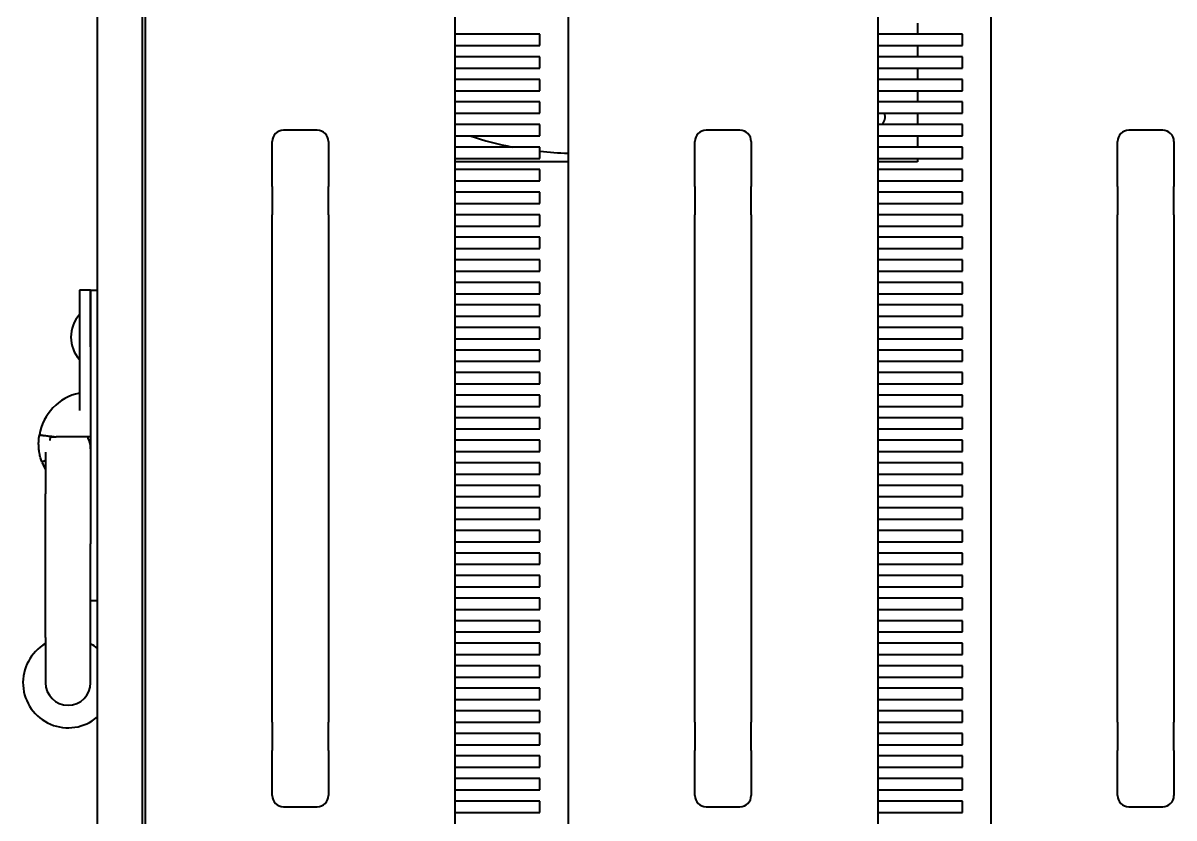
# Model space of a CAD drawing. Header units: millimetres. Extents: x 12 to 1415, y 12 to 997.
# Drawn here: x 149.4 to 353.6, y 226.5 to 367.5 of the extents above; entities that cross this region are included whole.
import ezdxf

# ---------------------------------------------------------------- set-up
doc = ezdxf.new("R2010")
doc.units = ezdxf.units.MM
doc.header["$LTSCALE"] = 1.2
doc.layers.add('가시적인 것(ISO)', color=7, linetype='Continuous', lineweight=40)

msp = doc.modelspace()

# ---------------------------------------------------------------- linework, layer by layer
at = {"layer": '가시적인 것(ISO)'}
for p, q in [((171.06, 487.88), (171.06, 89.08)), ((246.06, 487.88), (246.06, 89.08)), ((321.06, 487.88), (321.06, 89.08)), ((162.56, 96.08), (162.56, 481.88)), ((170.56, 96.08), (170.56, 481.88)), ((226.06, 107.08), (226.06, 464.88)), ((301.06, 107.08), (301.06, 464.88)), ((308.06, 367.48), (308.06, 365.48)), ((241.06, 365.48), (226.06, 365.48)), ((226.06, 363.48), (241.06, 363.48)), ((241.06, 363.48), (241.06, 365.48)), ((316.06, 365.48), (301.06, 365.48)), ((301.06, 363.48), (316.06, 363.48)), ((308.06, 363.48), (308.06, 361.48)), ((316.06, 363.48), (316.06, 365.48)), ((241.06, 361.48), (226.06, 361.48)), ((241.06, 359.48), (241.06, 361.48)), ((316.06, 361.48), (301.06, 361.48)), ((316.06, 359.48), (316.06, 361.48)), ((226.06, 359.48), (241.06, 359.48)), ((301.06, 359.48), (316.06, 359.48)), ((308.06, 359.48), (308.06, 357.48)), ((241.06, 357.48), (226.06, 357.48)), ((241.06, 355.48), (241.06, 357.48)), ((316.06, 357.48), (301.06, 357.48)), ((316.06, 355.48), (316.06, 357.48)), ((226.06, 355.48), (241.06, 355.48)), ((301.06, 355.48), (316.06, 355.48)), ((308.06, 355.48), (308.06, 353.48)), ((241.06, 353.48), (226.06, 353.48)), ((241.06, 351.48), (241.06, 353.48)), ((316.06, 353.48), (301.06, 353.48)), ((316.06, 351.48), (316.06, 353.48)), ((226.06, 351.48), (241.06, 351.48)), ((301.06, 351.48), (316.06, 351.48)), ((308.06, 351.48), (308.06, 349.48)), ((241.06, 349.48), (226.06, 349.48)), ((241.06, 347.48), (241.06, 349.48)), ((316.06, 349.48), (301.06, 349.48)), ((316.06, 347.48), (316.06, 349.48)), ((201.56, 348.48), (195.56, 348.48)), ((226.06, 347.48), (241.06, 347.48)), ((276.56, 348.48), (270.56, 348.48)), ((301.06, 347.48), (316.06, 347.48)), ((308.06, 347.48), (308.06, 345.48)), ((351.56, 348.48), (345.56, 348.48)), ((193.56, 338.48), (193.56, 346.48)), ((203.56, 346.48), (203.56, 338.48)), ((241.06, 345.48), (226.06, 345.48)), ((241.06, 343.48), (241.06, 345.48)), ((268.56, 338.48), (268.56, 346.48)), ((278.56, 346.48), (278.56, 338.48)), ((316.06, 345.48), (301.06, 345.48)), ((316.06, 343.48), (316.06, 345.48)), ((343.56, 338.48), (343.56, 346.48)), ((353.56, 346.48), (353.56, 338.48)), ((226.06, 343.48), (241.06, 343.48)), ((301.06, 343.48), (316.06, 343.48)), ((308.06, 343.48), (308.06, 342.88)), ((246.06, 342.88), (226.06, 342.88)), ((241.06, 341.48), (226.06, 341.48)), ((241.06, 339.48), (241.06, 341.48)), ((308.06, 342.88), (301.06, 342.88)), ((316.06, 341.48), (301.06, 341.48)), ((316.06, 339.48), (316.06, 341.48)), ((226.06, 339.48), (241.06, 339.48)), ((301.06, 339.48), (316.06, 339.48)), ((193.56, 338.48), (193.56, 333.48)), ((203.56, 333.48), (203.56, 338.48)), ((241.06, 337.48), (226.06, 337.48)), ((241.06, 335.48), (241.06, 337.48)), ((268.56, 338.48), (268.56, 333.48)), ((278.56, 333.48), (278.56, 338.48)), ((316.06, 337.48), (301.06, 337.48)), ((316.06, 335.48), (316.06, 337.48)), ((343.56, 338.48), (343.56, 333.48)), ((353.56, 333.48), (353.56, 338.48)), ((226.06, 335.48), (241.06, 335.48)), ((301.06, 335.48), (316.06, 335.48)), ((193.56, 243.48), (193.56, 333.48)), ((203.56, 333.48), (203.56, 243.48)), ((241.06, 333.48), (226.06, 333.48)), ((241.06, 331.48), (241.06, 333.48)), ((268.56, 243.48), (268.56, 333.48)), ((278.56, 333.48), (278.56, 243.48)), ((316.06, 333.48), (301.06, 333.48)), ((316.06, 331.48), (316.06, 333.48)), ((343.56, 243.48), (343.56, 333.48)), ((353.56, 333.48), (353.56, 243.48)), ((226.06, 331.48), (241.06, 331.48)), ((301.06, 331.48), (316.06, 331.48)), ((241.06, 329.48), (226.06, 329.48)), ((241.06, 327.48), (241.06, 329.48)), ((316.06, 329.48), (301.06, 329.48)), ((316.06, 327.48), (316.06, 329.48)), ((226.06, 327.48), (241.06, 327.48)), ((301.06, 327.48), (316.06, 327.48)), ((241.06, 325.48), (226.06, 325.48)), ((241.06, 323.48), (241.06, 325.48)), ((316.06, 325.48), (301.06, 325.48)), ((316.06, 323.48), (316.06, 325.48)), ((226.06, 323.48), (241.06, 323.48)), ((301.06, 323.48), (316.06, 323.48)), ((241.06, 321.48), (226.06, 321.48)), ((241.06, 319.48), (241.06, 321.48)), ((316.06, 321.48), (301.06, 321.48)), ((316.06, 319.48), (316.06, 321.48)), ((161.36, 320.08), (159.36, 320.08)), ((159.36, 320.08), (159.36, 310.08)), ((161.36, 310.08), (161.36, 320.08)), ((161.36, 320.08), (162.56, 320.08)), ((161.36, 320.08), (161.36, 310.08)), ((226.06, 319.48), (241.06, 319.48)), ((301.06, 319.48), (316.06, 319.48)), ((241.06, 317.48), (226.06, 317.48)), ((241.06, 315.48), (241.06, 317.48)), ((316.06, 317.48), (301.06, 317.48)), ((316.06, 315.48), (316.06, 317.48)), ((226.06, 315.48), (241.06, 315.48)), ((301.06, 315.48), (316.06, 315.48)), ((241.06, 313.48), (226.06, 313.48)), ((241.06, 311.48), (241.06, 313.48)), ((316.06, 313.48), (301.06, 313.48)), ((316.06, 311.48), (316.06, 313.48)), ((226.06, 311.48), (241.06, 311.48)), ((301.06, 311.48), (316.06, 311.48)), ((159.36, 310.08), (159.36, 298.75)), ((161.36, 310.08), (161.36, 275.08)), ((161.36, 310.08), (161.36, 294.08)), ((241.06, 309.48), (226.06, 309.48)), ((241.06, 307.48), (241.06, 309.48)), ((316.06, 309.48), (301.06, 309.48)), ((316.06, 307.48), (316.06, 309.48)), ((226.06, 307.48), (241.06, 307.48)), ((301.06, 307.48), (316.06, 307.48)), ((241.06, 305.48), (226.06, 305.48)), ((241.06, 303.48), (241.06, 305.48)), ((316.06, 305.48), (301.06, 305.48)), ((316.06, 303.48), (316.06, 305.48)), ((226.06, 303.48), (241.06, 303.48)), ((301.06, 303.48), (316.06, 303.48)), ((241.06, 301.48), (226.06, 301.48)), ((241.06, 299.48), (241.06, 301.48)), ((316.06, 301.48), (301.06, 301.48)), ((316.06, 299.48), (316.06, 301.48)), ((226.06, 299.48), (241.06, 299.48)), ((301.06, 299.48), (316.06, 299.48)), ((241.06, 297.48), (226.06, 297.48)), ((241.06, 295.48), (241.06, 297.48)), ((316.06, 297.48), (301.06, 297.48)), ((316.06, 295.48), (316.06, 297.48)), ((154.24, 294.08), (152.27, 294.42)), ((159.36, 294.08), (155.26, 294.08)), ((161.36, 294.08), (159.36, 294.08)), ((226.06, 295.48), (241.06, 295.48)), ((301.06, 295.48), (316.06, 295.48)), ((241.06, 293.48), (226.06, 293.48)), ((241.06, 291.48), (241.06, 293.48)), ((316.06, 293.48), (301.06, 293.48)), ((316.06, 291.48), (316.06, 293.48)), ((153.36, 291.39), (153.36, 283.98)), ((226.06, 291.48), (241.06, 291.48)), ((301.06, 291.48), (316.06, 291.48)), ((153.36, 289.86), (152.72, 289.62)), ((241.06, 289.48), (226.06, 289.48)), ((241.06, 287.48), (241.06, 289.48)), ((316.06, 289.48), (301.06, 289.48)), ((316.06, 287.48), (316.06, 289.48)), ((226.06, 287.48), (241.06, 287.48)), ((301.06, 287.48), (316.06, 287.48)), ((153.36, 258.48), (153.36, 283.98)), ((241.06, 285.48), (226.06, 285.48)), ((241.06, 283.48), (241.06, 285.48)), ((316.06, 285.48), (301.06, 285.48)), ((316.06, 283.48), (316.06, 285.48)), ((226.06, 283.48), (241.06, 283.48)), ((301.06, 283.48), (316.06, 283.48)), ((241.06, 281.48), (226.06, 281.48)), ((241.06, 279.48), (241.06, 281.48)), ((316.06, 281.48), (301.06, 281.48)), ((316.06, 279.48), (316.06, 281.48)), ((226.06, 279.48), (241.06, 279.48)), ((301.06, 279.48), (316.06, 279.48)), ((241.06, 277.48), (226.06, 277.48)), ((241.06, 275.48), (241.06, 277.48)), ((316.06, 277.48), (301.06, 277.48)), ((316.06, 275.48), (316.06, 277.48)), ((161.36, 266.47), (161.36, 275.08)), ((226.06, 275.48), (241.06, 275.48)), ((301.06, 275.48), (316.06, 275.48)), ((241.06, 273.48), (226.06, 273.48)), ((241.06, 271.48), (241.06, 273.48)), ((316.06, 273.48), (301.06, 273.48)), ((316.06, 271.48), (316.06, 273.48)), ((226.06, 271.48), (241.06, 271.48)), ((301.06, 271.48), (316.06, 271.48)), ((241.06, 269.48), (226.06, 269.48)), ((241.06, 267.48), (241.06, 269.48)), ((316.06, 269.48), (301.06, 269.48)), ((316.06, 267.48), (316.06, 269.48)), ((161.36, 258.48), (161.36, 266.47)), ((226.06, 267.48), (241.06, 267.48)), ((241.06, 265.48), (226.06, 265.48)), ((241.06, 263.48), (241.06, 265.48)), ((301.06, 267.48), (316.06, 267.48)), ((316.06, 265.48), (301.06, 265.48)), ((316.06, 263.48), (316.06, 265.48)), ((161.36, 265.08), (162.56, 265.08)), ((226.06, 263.48), (241.06, 263.48)), ((301.06, 263.48), (316.06, 263.48)), ((241.06, 261.48), (226.06, 261.48)), ((241.06, 259.48), (241.06, 261.48)), ((316.06, 261.48), (301.06, 261.48)), ((316.06, 259.48), (316.06, 261.48)), ((226.06, 259.48), (241.06, 259.48)), ((301.06, 259.48), (316.06, 259.48)), ((153.36, 258.48), (153.36, 250.48)), ((161.36, 250.48), (161.36, 258.48)), ((241.06, 257.48), (226.06, 257.48)), ((241.06, 255.48), (241.06, 257.48)), ((316.06, 257.48), (301.06, 257.48)), ((316.06, 255.48), (316.06, 257.48)), ((226.06, 255.48), (241.06, 255.48)), ((301.06, 255.48), (316.06, 255.48)), ((241.06, 253.48), (226.06, 253.48)), ((241.06, 251.48), (241.06, 253.48)), ((316.06, 253.48), (301.06, 253.48)), ((316.06, 251.48), (316.06, 253.48)), ((226.06, 251.48), (241.06, 251.48)), ((301.06, 251.48), (316.06, 251.48)), ((241.06, 249.48), (226.06, 249.48)), ((241.06, 247.48), (241.06, 249.48)), ((316.06, 249.48), (301.06, 249.48)), ((316.06, 247.48), (316.06, 249.48)), ((226.06, 247.48), (241.06, 247.48)), ((301.06, 247.48), (316.06, 247.48)), ((241.06, 245.48), (226.06, 245.48)), ((241.06, 243.48), (241.06, 245.48)), ((316.06, 245.48), (301.06, 245.48)), ((316.06, 243.48), (316.06, 245.48)), ((193.56, 243.48), (193.56, 238.48)), ((203.56, 238.48), (203.56, 243.48)), ((226.06, 243.48), (241.06, 243.48)), ((268.56, 243.48), (268.56, 238.48)), ((278.56, 238.48), (278.56, 243.48)), ((301.06, 243.48), (316.06, 243.48)), ((343.56, 243.48), (343.56, 238.48)), ((353.56, 238.48), (353.56, 243.48)), ((241.06, 241.48), (226.06, 241.48)), ((241.06, 239.48), (241.06, 241.48)), ((316.06, 241.48), (301.06, 241.48)), ((316.06, 239.48), (316.06, 241.48)), ((226.06, 239.48), (241.06, 239.48)), ((301.06, 239.48), (316.06, 239.48)), ((193.56, 230.48), (193.56, 238.48)), ((203.56, 238.48), (203.56, 230.48)), ((241.06, 237.48), (226.06, 237.48)), ((241.06, 235.48), (241.06, 237.48)), ((268.56, 230.48), (268.56, 238.48)), ((278.56, 238.48), (278.56, 230.48)), ((316.06, 237.48), (301.06, 237.48)), ((316.06, 235.48), (316.06, 237.48)), ((343.56, 230.48), (343.56, 238.48)), ((353.56, 238.48), (353.56, 230.48)), ((226.06, 235.48), (241.06, 235.48)), ((301.06, 235.48), (316.06, 235.48)), ((241.06, 233.48), (226.06, 233.48)), ((241.06, 231.48), (241.06, 233.48)), ((316.06, 233.48), (301.06, 233.48)), ((316.06, 231.48), (316.06, 233.48)), ((226.06, 231.48), (241.06, 231.48)), ((301.06, 231.48), (316.06, 231.48)), ((241.06, 229.48), (226.06, 229.48)), ((241.06, 227.48), (241.06, 229.48)), ((316.06, 229.48), (301.06, 229.48)), ((316.06, 227.48), (316.06, 229.48)), ((195.56, 228.48), (201.56, 228.48)), ((226.06, 227.48), (241.06, 227.48)), ((270.56, 228.48), (276.56, 228.48)), ((301.06, 227.48), (316.06, 227.48)), ((345.56, 228.48), (351.56, 228.48))]:
    msp.add_line(p, q, dxfattribs=at)
for centre, radius, start, end in [((300.06, 350.88), 2.25, 321.5214, 15.466), ((195.56, 346.48), 2, 90, 180), ((201.56, 346.48), 2, 0, 90), ((247.56, 403.38), 59, 251.3443, 258.9188), ((270.56, 346.48), 2, 90, 180), ((276.56, 346.48), 2, 0, 90), ((345.56, 346.48), 2, 90, 180), ((351.56, 346.48), 2, 0, 90), ((247.56, 403.38), 59, 263.6749, 268.5432), ((163.95, 311.78), 6.08, 138.8879, 221.1121), ((161.36, 292.85), 9.23, 102.5213, 170.2383), ((157.36, 291.98), 4, 0, 31.5319), ((161.36, 292.85), 9.23, 200.4811, 209.8641), ((157.36, 250.48), 8, 120, 310.5416), ((157.36, 250.48), 8, 49.4584, 60), ((157.36, 250.48), 4, 180, 0), ((195.56, 230.48), 2, 180, 270), ((201.56, 230.48), 2, 270, 0), ((270.56, 230.48), 2, 180, 270), ((276.56, 230.48), 2, 270, 0), ((345.56, 230.48), 2, 180, 270), ((351.56, 230.48), 2, 270, 0)]:
    msp.add_arc(centre, radius, start, end, dxfattribs=at)
for points, knots in [([(152.72, 289.62), (152.63, 289.88), (152.55, 290.13), (152.4, 290.65), (152.34, 290.91), (152.26, 291.33), (152.24, 291.5), (152.19, 291.88), (152.17, 292.08), (152.14, 292.53), (152.14, 292.76), (152.14, 293.18), (152.15, 293.36), (152.18, 293.8), (152.21, 294.03), (152.24, 294.22), (152.25, 294.25), (152.26, 294.33), (152.26, 294.36), (152.27, 294.4), (152.27, 294.41), (152.27, 294.42)], [-0.6632824, -0.6632824, -0.6632824, -0.6632824, -0.5835247, -0.5835247, -0.50428, -0.50428, -0.4522056, -0.4522056, -0.3854152, -0.3854152, -0.3060676, -0.3060676, -0.2333495, -0.2333495, -0.1133717, -0.1133717, -0.0846146, -0.0846146, -0.0422756, -0.0422756, -0.000001, -0.000001, -0.000001, -0.000001]), ([(152.27, 294.42), (152.28, 294.41), (152.29, 294.41), (152.37, 294.41), (152.42, 294.4), (152.55, 294.39), (152.6, 294.38), (152.75, 294.37), (152.85, 294.36), (153.02, 294.34), (153.09, 294.33), (153.3, 294.31), (153.45, 294.29), (153.85, 294.25), (154.12, 294.22), (154.54, 294.17), (154.68, 294.15), (154.97, 294.11), (155.12, 294.1), (155.26, 294.08)], [-0.4722097, -0.4722097, -0.4722097, -0.4722097, -0.4138475, -0.4138475, -0.3554457, -0.3554457, -0.3164639, -0.3164639, -0.2644861, -0.2644861, -0.235197, -0.235197, -0.1767774, -0.1767774, -0.0883828, -0.0883828, -0.0442449, -0.0442449, -0.000001, -0.000001, -0.000001, -0.000001]), ([(154.16, 293.42), (154.18, 293.62), (154.2, 293.78), (154.22, 293.92), (154.22, 293.95), (154.23, 294.01), (154.24, 294.03), (154.24, 294.07), (154.24, 294.08), (154.24, 294.08)], [-0.2177894, -0.2177894, -0.2177894, -0.2177894, -0.1116652, -0.1116652, -0.0837174, -0.0837174, -0.0420205, -0.0420205, -0.000001, -0.000001, -0.000001, -0.000001]), ([(154.24, 294.08), (154.25, 294.08), (154.25, 294.08), (154.27, 294.08), (154.29, 294.08), (154.31, 294.08), (154.35, 294.08), (154.38, 294.08), (154.42, 294.08), (154.47, 294.08), (154.52, 294.08), (154.57, 294.08), (154.63, 294.08), (154.69, 294.08), (154.75, 294.08), (154.82, 294.08), (154.89, 294.08), (154.96, 294.08), (155.04, 294.08), (155.11, 294.08), (155.19, 294.08), (155.26, 294.08)], [0, 0, 0, 0, 0.142857, 0.142857, 0.142857, 0.285714, 0.285714, 0.285714, 0.428571, 0.428571, 0.428571, 0.571429, 0.571429, 0.571429, 0.714286, 0.714286, 0.714286, 0.857143, 0.857143, 0.857143, 1, 1, 1, 1])]:
    msp.add_open_spline(points, degree=3, knots=knots, dxfattribs=at)

doc.saveas('drawing.dxf')
